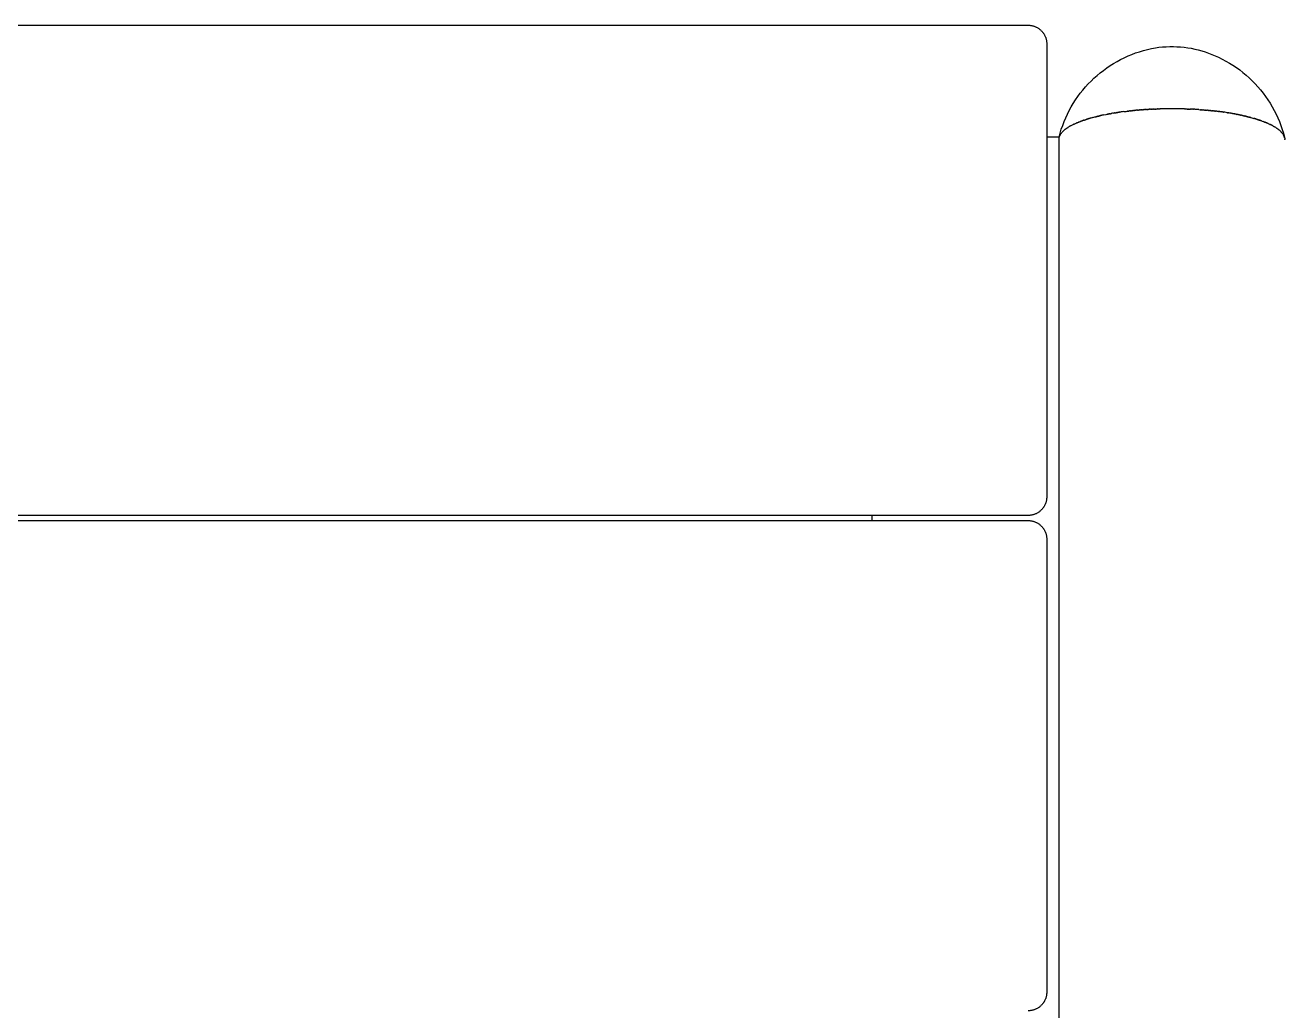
# Model space of a CAD drawing. Header units: millimetres. Extents: x -2163 to 4354, y -841 to 3711.
# Drawn here: x 273.6 to 542.7, y 3021.7 to 3232.2 of the extents above; entities that cross this region are included whole.
import ezdxf

# ---------------------------------------------------------------- set-up
doc = ezdxf.new("R2010")
doc.units = ezdxf.units.MM
doc.header["$MEASUREMENT"] = 0
doc.layers.add('Utwórz2D linie widoczne', color=7, linetype='Continuous', true_color=0x000000)

msp = doc.modelspace()

# ---------------------------------------------------------------- linework, layer by layer
at = {"layer": 'Utwórz2D linie widoczne'}
for p, q in [((-1304.17, 3232.19), (487.83, 3232.19)), ((487.83, 3232.19), (487.97, 3232.18)), ((487.97, 3232.18), (488.1, 3232.18)), ((488.1, 3232.18), (488.24, 3232.17)), ((488.24, 3232.17), (488.37, 3232.15)), ((488.37, 3232.15), (488.51, 3232.13)), ((488.51, 3232.13), (488.64, 3232.1)), ((488.64, 3232.1), (488.78, 3232.07)), ((488.78, 3232.07), (488.91, 3232.04)), ((488.91, 3232.04), (489.04, 3232)), ((489.04, 3232), (489.17, 3231.96)), ((489.17, 3231.96), (489.3, 3231.91)), ((489.3, 3231.91), (489.42, 3231.85)), ((489.42, 3231.85), (489.55, 3231.8)), ((489.55, 3231.8), (489.67, 3231.74)), ((489.67, 3231.74), (489.79, 3231.67)), ((489.79, 3231.67), (489.91, 3231.6)), ((489.91, 3231.6), (490.02, 3231.53)), ((490.02, 3231.53), (490.14, 3231.45)), ((490.14, 3231.45), (490.25, 3231.37)), ((490.25, 3231.37), (490.35, 3231.29)), ((490.35, 3231.29), (490.46, 3231.2)), ((490.46, 3231.2), (490.56, 3231.11)), ((490.56, 3231.11), (490.66, 3231.01)), ((490.66, 3231.01), (490.75, 3230.92)), ((490.75, 3230.92), (490.84, 3230.81)), ((490.84, 3230.81), (490.93, 3230.71)), ((490.93, 3230.71), (491.02, 3230.6)), ((491.02, 3230.6), (491.1, 3230.49)), ((491.1, 3230.49), (491.17, 3230.38)), ((491.17, 3230.38), (491.25, 3230.26)), ((491.25, 3230.26), (491.32, 3230.15)), ((491.32, 3230.15), (491.38, 3230.03)), ((491.38, 3230.03), (491.44, 3229.9)), ((491.44, 3229.9), (491.5, 3229.78)), ((491.5, 3229.78), (491.55, 3229.65)), ((491.55, 3229.65), (491.6, 3229.53)), ((491.6, 3229.53), (491.64, 3229.4)), ((491.64, 3229.4), (491.68, 3229.27)), ((491.68, 3229.27), (491.72, 3229.13)), ((491.72, 3229.13), (491.75, 3229)), ((491.75, 3229), (491.77, 3228.87)), ((491.77, 3228.87), (491.79, 3228.73)), ((491.79, 3228.73), (491.81, 3228.6)), ((491.81, 3228.6), (491.82, 3228.46)), ((491.82, 3228.46), (491.83, 3228.32)), ((491.83, 3228.32), (491.83, 3228.19)), ((491.83, 3228.19), (491.83, 3139.72)), ((510, 3225.95), (510.81, 3226.25)), ((510.81, 3226.25), (511.64, 3226.53)), ((511.64, 3226.53), (512.48, 3226.78)), ((512.48, 3226.78), (513.32, 3227)), ((513.32, 3227), (514.17, 3227.19)), ((514.17, 3227.19), (515.03, 3227.36)), ((515.03, 3227.36), (515.79, 3227.46)), ((515.79, 3227.46), (516.56, 3227.54)), ((516.56, 3227.54), (517.33, 3227.59)), ((517.33, 3227.59), (518.1, 3227.62)), ((518.1, 3227.62), (518.87, 3227.62)), ((518.87, 3227.62), (519.64, 3227.6)), ((519.64, 3227.6), (520.4, 3227.55)), ((520.4, 3227.55), (521.17, 3227.47)), ((521.17, 3227.47), (521.93, 3227.37)), ((521.93, 3227.37), (522.69, 3227.25)), ((522.69, 3227.25), (523.45, 3227.09)), ((523.45, 3227.09), (524.2, 3226.92)), ((524.2, 3226.92), (524.94, 3226.72)), ((524.94, 3226.72), (525.68, 3226.49)), ((525.68, 3226.49), (526.41, 3226.24)), ((526.41, 3226.24), (527.12, 3225.96)), ((504.63, 3223.06), (505.35, 3223.55)), ((505.35, 3223.55), (506.09, 3224.01)), ((506.09, 3224.01), (506.84, 3224.45)), ((506.84, 3224.45), (507.61, 3224.87)), ((507.61, 3224.87), (508.39, 3225.25)), ((508.39, 3225.25), (509.19, 3225.61)), ((509.19, 3225.61), (510, 3225.95)), ((527.12, 3225.96), (527.83, 3225.66)), ((527.83, 3225.66), (528.53, 3225.34)), ((528.53, 3225.34), (529.32, 3224.95)), ((529.32, 3224.95), (530.1, 3224.53)), ((530.1, 3224.53), (530.86, 3224.09)), ((530.86, 3224.09), (531.6, 3223.63)), ((531.6, 3223.63), (532.33, 3223.13)), ((501.29, 3220.26), (501.92, 3220.86)), ((501.92, 3220.86), (502.57, 3221.45)), ((502.57, 3221.45), (503.24, 3222.01)), ((503.24, 3222.01), (503.92, 3222.54)), ((503.92, 3222.54), (504.63, 3223.06)), ((532.33, 3223.13), (533.05, 3222.62)), ((533.05, 3222.62), (533.74, 3222.08)), ((533.74, 3222.08), (534.42, 3221.51)), ((534.42, 3221.51), (535.07, 3220.93)), ((535.07, 3220.93), (535.71, 3220.32)), ((498.98, 3217.64), (499.53, 3218.32)), ((499.53, 3218.32), (500.09, 3218.99)), ((500.09, 3218.99), (500.68, 3219.63)), ((500.68, 3219.63), (501.29, 3220.26)), ((535.71, 3220.32), (536.32, 3219.69)), ((536.32, 3219.69), (536.91, 3219.04)), ((536.91, 3219.04), (537.49, 3218.37)), ((537.49, 3218.37), (538.03, 3217.68)), ((497.06, 3214.73), (497.5, 3215.48)), ((497.5, 3215.48), (497.97, 3216.22)), ((497.97, 3216.22), (498.47, 3216.94)), ((498.47, 3216.94), (498.98, 3217.64)), ((538.03, 3217.68), (538.56, 3216.97)), ((538.56, 3216.97), (539.06, 3216.25)), ((539.06, 3216.25), (539.53, 3215.51)), ((539.53, 3215.51), (539.98, 3214.75)), ((495.88, 3212.4), (496.24, 3213.19)), ((496.24, 3213.19), (496.64, 3213.97)), ((496.64, 3213.97), (497.06, 3214.73)), ((501.68, 3212.47), (502.1, 3212.59)), ((502.13, 3212.59), (502.1, 3212.59)), ((502.13, 3212.59), (502.32, 3212.64)), ((502.36, 3212.65), (502.32, 3212.64)), ((502.36, 3212.65), (502.53, 3212.69)), ((502.59, 3212.71), (502.53, 3212.69)), ((502.59, 3212.71), (502.74, 3212.74)), ((502.83, 3212.76), (502.74, 3212.74)), ((502.83, 3212.76), (502.96, 3212.79)), ((503.07, 3212.82), (502.96, 3212.79)), ((503.07, 3212.82), (503.18, 3212.84)), ((503.31, 3212.87), (503.18, 3212.84)), ((503.31, 3212.87), (503.4, 3212.89)), ((503.55, 3212.93), (503.4, 3212.89)), ((503.55, 3212.93), (503.62, 3212.94)), ((503.8, 3212.98), (503.62, 3212.94)), ((503.8, 3212.98), (503.84, 3212.99)), ((504.04, 3213.03), (503.84, 3212.99)), ((504.04, 3213.03), (504.51, 3213.12)), ((504.55, 3213.13), (504.51, 3213.12)), ((504.55, 3213.13), (504.73, 3213.17)), ((504.8, 3213.18), (504.73, 3213.17)), ((504.8, 3213.18), (504.96, 3213.21)), ((505.06, 3213.23), (504.96, 3213.21)), ((505.06, 3213.23), (505.19, 3213.25)), ((505.31, 3213.28), (505.19, 3213.25)), ((505.31, 3213.28), (505.42, 3213.29)), ((505.57, 3213.32), (505.42, 3213.29)), ((505.57, 3213.32), (505.64, 3213.33)), ((505.84, 3213.37), (505.64, 3213.33)), ((505.84, 3213.37), (505.87, 3213.37)), ((506.1, 3213.41), (505.87, 3213.37)), ((506.1, 3213.41), (506.33, 3213.45)), ((506.36, 3213.45), (506.33, 3213.45)), ((506.36, 3213.45), (506.56, 3213.48)), ((506.63, 3213.5), (506.56, 3213.48)), ((506.63, 3213.5), (506.8, 3213.52)), ((506.9, 3213.54), (506.8, 3213.52)), ((506.9, 3213.54), (507.04, 3213.56)), ((507.17, 3213.58), (507.04, 3213.56)), ((507.17, 3213.58), (507.27, 3213.59)), ((507.44, 3213.62), (507.27, 3213.59)), ((507.44, 3213.62), (507.52, 3213.63)), ((507.71, 3213.65), (507.52, 3213.63)), ((507.71, 3213.65), (507.76, 3213.66)), ((507.98, 3213.69), (507.76, 3213.66)), ((507.98, 3213.69), (508.01, 3213.69)), ((508.26, 3213.73), (508.01, 3213.69)), ((508.26, 3213.73), (508.51, 3213.76)), ((508.53, 3213.76), (508.51, 3213.76)), ((508.53, 3213.76), (508.76, 3213.79)), ((508.81, 3213.79), (508.76, 3213.79)), ((508.81, 3213.79), (509.02, 3213.82)), ((509.08, 3213.83), (509.02, 3213.82)), ((509.08, 3213.83), (509.27, 3213.85)), ((509.36, 3213.86), (509.27, 3213.85)), ((509.36, 3213.86), (509.53, 3213.88)), ((509.64, 3213.89), (509.53, 3213.88)), ((509.64, 3213.89), (509.8, 3213.91)), ((509.92, 3213.92), (509.8, 3213.91)), ((509.92, 3213.92), (510.06, 3213.93)), ((510.2, 3213.95), (510.06, 3213.93)), ((510.2, 3213.95), (510.33, 3213.96)), ((510.48, 3213.98), (510.33, 3213.96)), ((510.48, 3213.98), (510.6, 3213.99)), ((510.76, 3214), (510.6, 3213.99)), ((510.76, 3214), (510.87, 3214.01)), ((511.04, 3214.03), (510.87, 3214.01)), ((511.04, 3214.03), (511.14, 3214.04)), ((511.32, 3214.05), (511.14, 3214.04)), ((511.32, 3214.05), (511.42, 3214.06)), ((511.6, 3214.08), (511.42, 3214.06)), ((511.6, 3214.08), (511.7, 3214.08)), ((511.88, 3214.1), (511.7, 3214.08)), ((511.88, 3214.1), (511.98, 3214.11)), ((512.17, 3214.12), (511.98, 3214.11)), ((512.17, 3214.12), (512.26, 3214.13)), ((512.45, 3214.14), (512.26, 3214.13)), ((512.45, 3214.14), (512.54, 3214.15)), ((512.73, 3214.16), (512.54, 3214.15)), ((512.73, 3214.16), (512.82, 3214.17)), ((513.01, 3214.18), (512.82, 3214.17)), ((513.01, 3214.18), (513.11, 3214.19)), ((513.29, 3214.2), (513.11, 3214.19)), ((513.29, 3214.2), (513.4, 3214.2)), ((513.57, 3214.21), (513.4, 3214.2)), ((513.57, 3214.21), (513.69, 3214.22)), ((513.85, 3214.23), (513.69, 3214.22)), ((513.85, 3214.23), (513.98, 3214.24)), ((514.13, 3214.25), (513.98, 3214.24)), ((514.13, 3214.25), (514.27, 3214.25)), ((514.41, 3214.26), (514.27, 3214.25)), ((514.41, 3214.26), (514.57, 3214.27)), ((514.69, 3214.27), (514.57, 3214.27)), ((514.69, 3214.27), (514.86, 3214.28)), ((514.97, 3214.28), (514.86, 3214.28)), ((514.97, 3214.28), (515.16, 3214.29)), ((515.25, 3214.29), (515.16, 3214.29)), ((515.25, 3214.29), (515.46, 3214.3)), ((515.53, 3214.3), (515.46, 3214.3)), ((515.53, 3214.3), (515.76, 3214.31)), ((515.81, 3214.31), (515.76, 3214.31)), ((515.81, 3214.31), (516.06, 3214.32)), ((521.27, 3214.31), (516.06, 3214.32)), ((521.27, 3214.31), (521.53, 3214.3)), ((521.58, 3214.3), (521.53, 3214.3)), ((521.58, 3214.3), (521.81, 3214.29)), ((521.89, 3214.29), (521.81, 3214.29)), ((521.89, 3214.29), (522.08, 3214.28)), ((522.2, 3214.28), (522.08, 3214.28)), ((522.2, 3214.28), (522.36, 3214.27)), ((522.51, 3214.27), (522.36, 3214.27)), ((522.51, 3214.27), (522.64, 3214.26)), ((522.81, 3214.25), (522.64, 3214.26)), ((522.81, 3214.25), (522.92, 3214.25)), ((523.12, 3214.23), (522.92, 3214.25)), ((523.12, 3214.23), (523.2, 3214.23)), ((523.43, 3214.22), (523.2, 3214.23)), ((523.43, 3214.22), (523.49, 3214.21)), ((524.34, 3214.16), (523.49, 3214.21)), ((524.34, 3214.16), (524.61, 3214.14)), ((524.64, 3214.14), (524.61, 3214.14)), ((524.64, 3214.14), (524.89, 3214.12)), ((524.95, 3214.12), (524.89, 3214.12)), ((524.95, 3214.12), (525.17, 3214.1)), ((525.25, 3214.09), (525.17, 3214.1)), ((525.25, 3214.09), (525.46, 3214.08)), ((525.55, 3214.07), (525.46, 3214.08)), ((525.55, 3214.07), (525.74, 3214.05)), ((525.84, 3214.04), (525.74, 3214.05)), ((525.84, 3214.04), (526.02, 3214.03)), ((526.14, 3214.02), (526.02, 3214.03)), ((526.14, 3214.02), (526.3, 3214)), ((526.44, 3213.99), (526.3, 3214)), ((526.44, 3213.99), (526.58, 3213.98)), ((526.73, 3213.96), (526.58, 3213.98)), ((526.73, 3213.96), (526.86, 3213.95)), ((527.02, 3213.93), (526.86, 3213.95)), ((527.02, 3213.93), (527.14, 3213.92)), ((527.32, 3213.9), (527.14, 3213.92)), ((527.32, 3213.9), (527.42, 3213.89)), ((527.6, 3213.87), (527.42, 3213.89)), ((527.6, 3213.87), (527.7, 3213.86)), ((527.89, 3213.84), (527.7, 3213.86)), ((527.89, 3213.84), (527.97, 3213.83)), ((528.18, 3213.8), (527.97, 3213.83)), ((528.18, 3213.8), (528.25, 3213.79)), ((528.46, 3213.77), (528.25, 3213.79)), ((528.46, 3213.77), (528.53, 3213.76)), ((528.74, 3213.73), (528.53, 3213.76)), ((528.74, 3213.73), (528.8, 3213.73)), ((529.02, 3213.7), (528.8, 3213.73)), ((529.02, 3213.7), (529.08, 3213.69)), ((529.3, 3213.66), (529.08, 3213.69)), ((529.3, 3213.66), (529.35, 3213.65)), ((529.58, 3213.62), (529.35, 3213.65)), ((529.58, 3213.62), (529.62, 3213.62)), ((529.85, 3213.58), (529.62, 3213.62)), ((529.85, 3213.58), (529.89, 3213.58)), ((530.12, 3213.54), (529.89, 3213.58)), ((530.12, 3213.54), (530.16, 3213.54)), ((530.39, 3213.5), (530.16, 3213.54)), ((530.39, 3213.5), (530.43, 3213.5)), ((530.66, 3213.46), (530.43, 3213.5)), ((530.66, 3213.46), (530.7, 3213.45)), ((530.92, 3213.42), (530.7, 3213.45)), ((530.92, 3213.42), (530.96, 3213.41)), ((531.18, 3213.37), (530.96, 3213.41)), ((531.18, 3213.37), (531.22, 3213.37)), ((531.44, 3213.33), (531.22, 3213.37)), ((531.44, 3213.33), (531.48, 3213.32)), ((531.7, 3213.28), (531.48, 3213.32)), ((531.7, 3213.28), (531.74, 3213.28)), ((531.95, 3213.24), (531.74, 3213.28)), ((531.95, 3213.24), (532, 3213.23)), ((532.2, 3213.19), (532, 3213.23)), ((532.2, 3213.19), (532.26, 3213.18)), ((532.45, 3213.14), (532.26, 3213.18)), ((532.45, 3213.14), (532.51, 3213.13)), ((532.7, 3213.09), (532.51, 3213.13)), ((532.7, 3213.09), (532.76, 3213.08)), ((532.94, 3213.05), (532.76, 3213.08)), ((532.94, 3213.05), (533.01, 3213.03)), ((533.18, 3213), (533.01, 3213.03)), ((533.18, 3213), (533.26, 3212.98)), ((533.42, 3212.95), (533.26, 3212.98)), ((533.42, 3212.95), (533.51, 3212.93)), ((533.65, 3212.89), (533.51, 3212.93)), ((533.65, 3212.89), (533.75, 3212.87)), ((533.89, 3212.84), (533.75, 3212.87)), ((533.89, 3212.84), (533.99, 3212.82)), ((534.12, 3212.79), (533.99, 3212.82)), ((534.12, 3212.79), (534.23, 3212.76)), ((534.34, 3212.74), (534.23, 3212.76)), ((534.34, 3212.74), (534.47, 3212.71)), ((534.56, 3212.68), (534.47, 3212.71)), ((534.56, 3212.68), (534.7, 3212.65)), ((534.78, 3212.63), (534.7, 3212.65)), ((534.78, 3212.63), (534.93, 3212.59)), ((535, 3212.57), (534.93, 3212.59)), ((535, 3212.57), (535.16, 3212.53)), ((539.98, 3214.75), (540.4, 3213.98)), ((540.4, 3213.98), (540.8, 3213.2)), ((540.8, 3213.2), (541.17, 3212.4)), ((494.69, 3209.12), (494.94, 3209.95)), ((494.94, 3209.95), (495.23, 3210.78)), ((495.23, 3210.78), (495.54, 3211.59)), ((495.54, 3211.59), (495.88, 3212.4)), ((495.66, 3209.86), (495.61, 3209.82)), ((495.66, 3209.86), (495.71, 3209.9)), ((495.76, 3209.94), (495.71, 3209.9)), ((495.76, 3209.94), (495.81, 3209.98)), ((495.86, 3210.01), (495.81, 3209.98)), ((495.86, 3210.01), (495.92, 3210.06)), ((495.97, 3210.09), (495.92, 3210.06)), ((495.97, 3210.09), (496.03, 3210.14)), ((496.07, 3210.17), (496.03, 3210.14)), ((496.07, 3210.17), (496.15, 3210.22)), ((496.19, 3210.24), (496.15, 3210.22)), ((496.19, 3210.24), (496.27, 3210.3)), ((496.3, 3210.32), (496.27, 3210.3)), ((496.3, 3210.32), (496.39, 3210.37)), ((496.42, 3210.4), (496.39, 3210.37)), ((496.42, 3210.4), (496.52, 3210.45)), ((496.55, 3210.47), (496.52, 3210.45)), ((496.55, 3210.47), (496.65, 3210.53)), ((496.67, 3210.55), (496.65, 3210.53)), ((496.67, 3210.55), (496.78, 3210.61)), ((496.8, 3210.62), (496.78, 3210.61)), ((496.8, 3210.62), (496.91, 3210.68)), ((496.94, 3210.7), (496.91, 3210.68)), ((496.94, 3210.7), (497.05, 3210.76)), ((497.08, 3210.77), (497.05, 3210.76)), ((497.08, 3210.77), (497.2, 3210.83)), ((497.22, 3210.85), (497.2, 3210.83)), ((497.22, 3210.85), (497.34, 3210.91)), ((497.36, 3210.92), (497.34, 3210.91)), ((497.36, 3210.92), (497.49, 3210.98)), ((497.51, 3210.99), (497.49, 3210.98)), ((497.51, 3210.99), (497.65, 3211.06)), ((497.67, 3211.07), (497.65, 3211.06)), ((497.67, 3211.07), (497.8, 3211.13)), ((497.82, 3211.14), (497.8, 3211.13)), ((497.82, 3211.14), (497.96, 3211.2)), ((497.98, 3211.21), (497.96, 3211.2)), ((497.98, 3211.21), (498.12, 3211.27)), ((498.15, 3211.28), (498.12, 3211.27)), ((498.15, 3211.28), (498.29, 3211.34)), ((498.32, 3211.35), (498.29, 3211.34)), ((498.32, 3211.35), (498.45, 3211.41)), ((498.49, 3211.42), (498.45, 3211.41)), ((498.49, 3211.42), (498.62, 3211.48)), ((498.66, 3211.5), (498.62, 3211.48)), ((498.66, 3211.5), (498.8, 3211.55)), ((498.84, 3211.56), (498.8, 3211.55)), ((498.84, 3211.56), (498.97, 3211.62)), ((499.02, 3211.63), (498.97, 3211.62)), ((499.02, 3211.63), (499.15, 3211.68)), ((499.21, 3211.7), (499.15, 3211.68)), ((499.21, 3211.7), (499.33, 3211.75)), ((499.39, 3211.77), (499.33, 3211.75)), ((499.39, 3211.77), (499.52, 3211.81)), ((499.59, 3211.84), (499.52, 3211.81)), ((499.59, 3211.84), (499.7, 3211.88)), ((499.78, 3211.9), (499.7, 3211.88)), ((499.78, 3211.9), (499.89, 3211.94)), ((499.98, 3211.97), (499.89, 3211.94)), ((499.98, 3211.97), (500.08, 3212)), ((500.18, 3212.04), (500.08, 3212)), ((500.18, 3212.04), (500.27, 3212.07)), ((500.38, 3212.1), (500.27, 3212.07)), ((500.38, 3212.1), (500.47, 3212.13)), ((500.59, 3212.17), (500.47, 3212.13)), ((500.59, 3212.17), (500.67, 3212.19)), ((500.8, 3212.23), (500.67, 3212.19)), ((500.8, 3212.23), (500.87, 3212.25)), ((501.02, 3212.29), (500.87, 3212.25)), ((501.02, 3212.29), (501.07, 3212.31)), ((501.23, 3212.35), (501.07, 3212.31)), ((501.23, 3212.35), (501.27, 3212.36)), ((501.45, 3212.41), (501.27, 3212.36)), ((501.45, 3212.41), (501.48, 3212.42)), ((501.68, 3212.47), (501.48, 3212.42)), ((535.21, 3212.52), (535.16, 3212.53)), ((535.21, 3212.52), (535.38, 3212.47)), ((535.42, 3212.46), (535.38, 3212.47)), ((535.42, 3212.46), (535.61, 3212.41)), ((535.63, 3212.41), (535.61, 3212.41)), ((535.63, 3212.41), (536.04, 3212.29)), ((536.23, 3212.24), (536.04, 3212.29)), ((536.23, 3212.24), (536.26, 3212.23)), ((536.43, 3212.18), (536.26, 3212.23)), ((536.43, 3212.18), (536.47, 3212.17)), ((536.62, 3212.12), (536.47, 3212.17)), ((536.62, 3212.12), (536.67, 3212.1)), ((536.81, 3212.06), (536.67, 3212.1)), ((536.81, 3212.06), (536.88, 3212.04)), ((536.99, 3212), (536.88, 3212.04)), ((536.99, 3212), (537.08, 3211.97)), ((537.17, 3211.94), (537.08, 3211.97)), ((537.17, 3211.94), (537.28, 3211.9)), ((537.35, 3211.88), (537.28, 3211.9)), ((537.35, 3211.88), (537.47, 3211.84)), ((537.53, 3211.82), (537.47, 3211.84)), ((537.53, 3211.82), (537.66, 3211.77)), ((537.7, 3211.76), (537.66, 3211.77)), ((537.7, 3211.76), (537.85, 3211.7)), ((537.87, 3211.7), (537.85, 3211.7)), ((537.87, 3211.7), (538.04, 3211.63)), ((538.19, 3211.57), (538.04, 3211.63)), ((538.19, 3211.57), (538.22, 3211.56)), ((538.35, 3211.51), (538.22, 3211.56)), ((538.35, 3211.51), (538.4, 3211.5)), ((538.51, 3211.45), (538.4, 3211.5)), ((538.51, 3211.45), (538.57, 3211.42)), ((538.66, 3211.39), (538.57, 3211.42)), ((538.66, 3211.39), (538.74, 3211.35)), ((538.81, 3211.33), (538.74, 3211.35)), ((538.81, 3211.33), (538.91, 3211.28)), ((538.95, 3211.26), (538.91, 3211.28)), ((538.95, 3211.26), (539.07, 3211.21)), ((539.1, 3211.2), (539.07, 3211.21)), ((539.1, 3211.2), (539.39, 3211.07)), ((539.51, 3211.01), (539.39, 3211.07)), ((539.51, 3211.01), (539.54, 3210.99)), ((539.64, 3210.95), (539.54, 3210.99)), ((539.64, 3210.95), (539.69, 3210.92)), ((539.77, 3210.88), (539.69, 3210.92)), ((539.77, 3210.88), (539.84, 3210.85)), ((539.9, 3210.82), (539.84, 3210.85)), ((539.9, 3210.82), (539.98, 3210.77)), ((540.02, 3210.75), (539.98, 3210.77)), ((540.02, 3210.75), (540.12, 3210.7)), ((540.15, 3210.68), (540.12, 3210.7)), ((540.15, 3210.68), (540.25, 3210.62)), ((540.27, 3210.61), (540.25, 3210.62)), ((540.27, 3210.61), (540.51, 3210.47)), ((540.62, 3210.41), (540.51, 3210.47)), ((540.62, 3210.41), (540.64, 3210.4)), ((540.73, 3210.34), (540.64, 3210.4)), ((540.73, 3210.34), (540.76, 3210.32)), ((540.84, 3210.27), (540.76, 3210.32)), ((540.84, 3210.27), (540.87, 3210.24)), ((540.94, 3210.2), (540.87, 3210.24)), ((540.94, 3210.2), (540.98, 3210.17)), ((541.05, 3210.12), (540.98, 3210.17)), ((541.05, 3210.12), (541.09, 3210.09)), ((541.15, 3210.05), (541.09, 3210.09)), ((541.15, 3210.05), (541.2, 3210.01)), ((541.17, 3212.4), (541.51, 3211.59)), ((541.24, 3209.98), (541.2, 3210.01)), ((541.24, 3209.98), (541.3, 3209.94)), ((541.34, 3209.9), (541.3, 3209.94)), ((541.34, 3209.9), (541.4, 3209.86)), ((541.43, 3209.83), (541.4, 3209.86)), ((541.51, 3211.59), (541.83, 3210.77)), ((541.83, 3210.77), (542.12, 3209.94)), ((542.12, 3209.94), (542.38, 3209.1)), ((494.46, 3208.28), (491.83, 3208.28)), ((494.46, 3208.28), (494.69, 3209.12)), ((494.48, 3208.32), (494.46, 3208.28)), ((494.46, 2919.8), (494.46, 3208.28)), ((494.48, 3208.32), (494.5, 3208.39)), ((494.53, 3208.47), (494.5, 3208.39)), ((494.53, 3208.47), (494.54, 3208.48)), ((494.57, 3208.55), (494.54, 3208.48)), ((494.6, 3208.63), (494.57, 3208.56)), ((494.57, 3208.55), (494.57, 3208.56)), ((494.6, 3208.63), (494.61, 3208.65)), ((494.64, 3208.7), (494.61, 3208.65)), ((494.64, 3208.7), (494.66, 3208.73)), ((494.69, 3208.78), (494.66, 3208.73)), ((494.69, 3208.78), (494.71, 3208.82)), ((494.73, 3208.86), (494.71, 3208.82)), ((494.73, 3208.86), (494.76, 3208.9)), ((494.78, 3208.93), (494.76, 3208.9)), ((494.78, 3208.93), (494.82, 3208.99)), ((494.84, 3209.01), (494.82, 3208.99)), ((494.84, 3209.01), (494.88, 3209.07)), ((494.89, 3209.09), (494.88, 3209.07)), ((494.89, 3209.09), (494.95, 3209.15)), ((494.95, 3209.16), (495.02, 3209.24)), ((494.95, 3209.16), (494.95, 3209.15)), ((495.09, 3209.32), (495.02, 3209.24)), ((495.16, 3209.4), (495.09, 3209.32)), ((495.09, 3209.32), (495.09, 3209.32)), ((495.16, 3209.4), (495.17, 3209.4)), ((495.23, 3209.47), (495.17, 3209.4)), ((495.23, 3209.47), (495.25, 3209.49)), ((495.31, 3209.55), (495.25, 3209.49)), ((495.31, 3209.55), (495.33, 3209.57)), ((495.39, 3209.63), (495.33, 3209.57)), ((495.39, 3209.63), (495.42, 3209.65)), ((495.48, 3209.7), (495.42, 3209.65)), ((495.48, 3209.7), (495.51, 3209.73)), ((495.57, 3209.78), (495.51, 3209.73)), ((495.57, 3209.78), (495.61, 3209.82)), ((541.43, 3209.83), (541.49, 3209.78)), ((541.52, 3209.75), (541.49, 3209.78)), ((541.52, 3209.75), (541.58, 3209.7)), ((541.61, 3209.68), (541.58, 3209.7)), ((541.61, 3209.68), (541.66, 3209.63)), ((541.69, 3209.6), (541.66, 3209.63)), ((541.69, 3209.6), (541.75, 3209.55)), ((541.77, 3209.53), (541.75, 3209.55)), ((541.77, 3209.53), (541.83, 3209.47)), ((541.85, 3209.45), (541.83, 3209.47)), ((541.85, 3209.45), (541.9, 3209.4)), ((541.92, 3209.37), (541.9, 3209.4)), ((541.92, 3209.37), (541.97, 3209.32)), ((542, 3209.29), (541.97, 3209.32)), ((542, 3209.29), (542.04, 3209.24)), ((542.06, 3209.21), (542.04, 3209.24)), ((542.06, 3209.21), (542.1, 3209.16)), ((542.13, 3209.13), (542.1, 3209.16)), ((542.13, 3209.13), (542.17, 3209.09)), ((542.19, 3209.06), (542.17, 3209.09)), ((542.19, 3209.06), (542.22, 3209.01)), ((542.25, 3208.98), (542.22, 3209.01)), ((542.25, 3208.98), (542.28, 3208.93)), ((542.3, 3208.89), (542.28, 3208.93)), ((542.3, 3208.89), (542.33, 3208.86)), ((542.35, 3208.81), (542.33, 3208.86)), ((542.35, 3208.81), (542.37, 3208.78)), ((542.4, 3208.73), (542.37, 3208.78)), ((542.38, 3209.1), (542.61, 3208.25)), ((542.4, 3208.73), (542.42, 3208.7)), ((542.44, 3208.65), (542.42, 3208.7)), ((542.44, 3208.65), (542.46, 3208.63)), ((542.48, 3208.57), (542.46, 3208.63)), ((542.48, 3208.57), (542.49, 3208.55)), ((542.52, 3208.49), (542.49, 3208.55)), ((542.52, 3208.49), (542.53, 3208.47)), ((542.55, 3208.4), (542.53, 3208.47)), ((542.55, 3208.4), (542.56, 3208.4)), ((542.57, 3208.36), (542.56, 3208.4)), ((542.57, 3208.36), (542.59, 3208.28)), ((542.61, 3208.24), (542.59, 3208.28)), ((542.61, 3208.24), (542.62, 3208.17)), ((542.63, 3208.16), (542.62, 3208.17)), ((542.63, 3208.16), (542.64, 3208.1)), ((542.65, 3208.07), (542.64, 3208.1)), ((542.65, 3208.07), (542.66, 3208.02)), ((542.66, 3207.99), (542.66, 3208.02)), ((542.66, 3207.99), (542.67, 3207.95)), ((542.67, 3207.9), (542.67, 3207.95)), ((542.67, 3207.9), (542.67, 3207.87)), ((542.68, 3207.82), (542.67, 3207.87)), ((542.68, 3207.82), (542.68, 3207.8)), ((542.68, 3207.74), (542.68, 3207.8)), ((542.68, 3207.74), (542.68, 3207.73)), ((491.83, 3139.72), (491.83, 3131.49)), ((491.1, 3129.18), (491.02, 3129.07)), ((491.17, 3129.29), (491.1, 3129.18)), ((491.25, 3129.41), (491.17, 3129.29)), ((491.32, 3129.52), (491.25, 3129.41)), ((491.38, 3129.64), (491.32, 3129.52)), ((491.44, 3129.77), (491.38, 3129.64)), ((491.5, 3129.89), (491.44, 3129.77)), ((491.55, 3130.02), (491.5, 3129.89)), ((491.6, 3130.15), (491.55, 3130.02)), ((491.64, 3130.28), (491.6, 3130.15)), ((491.68, 3130.41), (491.64, 3130.28)), ((491.72, 3130.54), (491.68, 3130.41)), ((491.75, 3130.67), (491.72, 3130.54)), ((491.77, 3130.81), (491.75, 3130.67)), ((491.79, 3130.94), (491.77, 3130.81)), ((491.81, 3131.08), (491.79, 3130.94)), ((491.82, 3131.21), (491.81, 3131.08)), ((491.83, 3131.35), (491.82, 3131.21)), ((491.83, 3131.49), (491.83, 3131.35)), ((487.83, 3127.49), (-1304.17, 3127.49)), ((454.46, 3127.49), (454.46, 3126.41)), ((487.97, 3127.49), (487.83, 3127.49)), ((488.1, 3127.49), (487.97, 3127.49)), ((488.24, 3127.51), (488.1, 3127.49)), ((488.37, 3127.52), (488.24, 3127.51)), ((488.51, 3127.54), (488.37, 3127.52)), ((488.64, 3127.57), (488.51, 3127.54)), ((488.78, 3127.6), (488.64, 3127.57)), ((488.91, 3127.63), (488.78, 3127.6)), ((489.04, 3127.67), (488.91, 3127.63)), ((489.17, 3127.72), (489.04, 3127.67)), ((489.3, 3127.76), (489.17, 3127.72)), ((489.42, 3127.82), (489.3, 3127.76)), ((489.55, 3127.87), (489.42, 3127.82)), ((489.67, 3127.93), (489.55, 3127.87)), ((489.79, 3128), (489.67, 3127.93)), ((489.91, 3128.07), (489.79, 3128)), ((490.02, 3128.14), (489.91, 3128.07)), ((490.14, 3128.22), (490.02, 3128.14)), ((490.25, 3128.3), (490.14, 3128.22)), ((490.35, 3128.38), (490.25, 3128.3)), ((490.46, 3128.47), (490.35, 3128.38)), ((490.56, 3128.56), (490.46, 3128.47)), ((490.66, 3128.66), (490.56, 3128.56)), ((490.75, 3128.75), (490.66, 3128.66)), ((490.84, 3128.86), (490.75, 3128.75)), ((490.93, 3128.96), (490.84, 3128.86)), ((491.02, 3129.07), (490.93, 3128.96)), ((-1304.17, 3126.41), (487.83, 3126.41)), ((487.83, 3126.41), (487.97, 3126.41)), ((487.97, 3126.41), (488.1, 3126.4)), ((488.1, 3126.4), (488.24, 3126.39)), ((488.24, 3126.39), (488.37, 3126.37)), ((488.37, 3126.37), (488.51, 3126.35)), ((488.51, 3126.35), (488.64, 3126.33)), ((488.64, 3126.33), (488.78, 3126.3)), ((488.78, 3126.3), (488.91, 3126.26)), ((488.91, 3126.26), (489.04, 3126.22)), ((489.04, 3126.22), (489.17, 3126.18)), ((489.17, 3126.18), (489.3, 3126.13)), ((489.3, 3126.13), (489.42, 3126.08)), ((489.42, 3126.08), (489.55, 3126.02)), ((489.55, 3126.02), (489.67, 3125.96)), ((489.67, 3125.96), (489.79, 3125.9)), ((489.79, 3125.9), (489.91, 3125.83)), ((489.91, 3125.83), (490.02, 3125.76)), ((490.02, 3125.76), (490.14, 3125.68)), ((490.14, 3125.68), (490.25, 3125.6)), ((490.25, 3125.6), (490.35, 3125.51)), ((490.35, 3125.51), (490.46, 3125.43)), ((490.46, 3125.43), (490.56, 3125.34)), ((490.56, 3125.34), (490.66, 3125.24)), ((490.66, 3125.24), (490.75, 3125.14)), ((490.75, 3125.14), (490.84, 3125.04)), ((490.84, 3125.04), (490.93, 3124.94)), ((490.93, 3124.94), (491.02, 3124.83)), ((491.02, 3124.83), (491.1, 3124.72)), ((491.1, 3124.72), (491.17, 3124.61)), ((491.17, 3124.61), (491.25, 3124.49)), ((491.25, 3124.49), (491.32, 3124.37)), ((491.32, 3124.37), (491.38, 3124.25)), ((491.38, 3124.25), (491.44, 3124.13)), ((491.44, 3124.13), (491.5, 3124.01)), ((491.5, 3124.01), (491.55, 3123.88)), ((491.55, 3123.88), (491.6, 3123.75)), ((491.6, 3123.75), (491.64, 3123.62)), ((491.64, 3123.62), (491.68, 3123.49)), ((491.68, 3123.49), (491.72, 3123.36)), ((491.72, 3123.36), (491.75, 3123.23)), ((491.75, 3123.23), (491.77, 3123.09)), ((491.77, 3123.09), (491.79, 3122.96)), ((491.79, 3122.96), (491.81, 3122.82)), ((491.81, 3122.82), (491.82, 3122.69)), ((491.82, 3122.69), (491.83, 3122.55)), ((491.83, 3122.55), (491.83, 3122.41)), ((491.83, 3122.41), (491.83, 3033.95)), ((491.83, 3033.95), (491.83, 3025.71)), ((491.55, 3024.24), (491.5, 3024.12)), ((491.6, 3024.37), (491.55, 3024.24)), ((491.64, 3024.5), (491.6, 3024.37)), ((491.68, 3024.63), (491.64, 3024.5)), ((491.72, 3024.76), (491.68, 3024.63)), ((491.75, 3024.9), (491.72, 3024.76)), ((491.77, 3025.03), (491.75, 3024.9)), ((491.79, 3025.17), (491.77, 3025.03)), ((491.81, 3025.3), (491.79, 3025.17)), ((491.82, 3025.44), (491.81, 3025.3)), ((491.83, 3025.57), (491.82, 3025.44)), ((491.83, 3025.71), (491.83, 3025.57)), ((487.97, 3021.71), (487.83, 3021.71)), ((488.1, 3021.72), (487.97, 3021.71)), ((488.24, 3021.73), (488.1, 3021.72)), ((488.37, 3021.75), (488.24, 3021.73)), ((488.51, 3021.77), (488.37, 3021.75)), ((488.64, 3021.79), (488.51, 3021.77)), ((488.78, 3021.82), (488.64, 3021.79)), ((488.91, 3021.86), (488.78, 3021.82)), ((489.04, 3021.9), (488.91, 3021.86)), ((489.17, 3021.94), (489.04, 3021.9)), ((489.3, 3021.99), (489.17, 3021.94)), ((489.42, 3022.04), (489.3, 3021.99)), ((489.55, 3022.1), (489.42, 3022.04)), ((489.67, 3022.16), (489.55, 3022.1)), ((489.79, 3022.22), (489.67, 3022.16)), ((489.91, 3022.29), (489.79, 3022.22)), ((490.02, 3022.37), (489.91, 3022.29)), ((490.14, 3022.44), (490.02, 3022.37)), ((490.25, 3022.52), (490.14, 3022.44)), ((490.35, 3022.61), (490.25, 3022.52)), ((490.46, 3022.7), (490.35, 3022.61)), ((490.56, 3022.79), (490.46, 3022.7)), ((490.66, 3022.88), (490.56, 3022.79)), ((490.75, 3022.98), (490.66, 3022.88)), ((490.84, 3023.08), (490.75, 3022.98)), ((490.93, 3023.19), (490.84, 3023.08)), ((491.02, 3023.29), (490.93, 3023.19)), ((491.1, 3023.4), (491.02, 3023.29)), ((491.17, 3023.52), (491.1, 3023.4)), ((491.25, 3023.63), (491.17, 3023.52)), ((491.32, 3023.75), (491.25, 3023.63)), ((491.38, 3023.87), (491.32, 3023.75)), ((491.44, 3023.99), (491.38, 3023.87)), ((491.5, 3024.12), (491.44, 3023.99))]:
    msp.add_line(p, q, dxfattribs=at)

doc.saveas('drawing.dxf')
